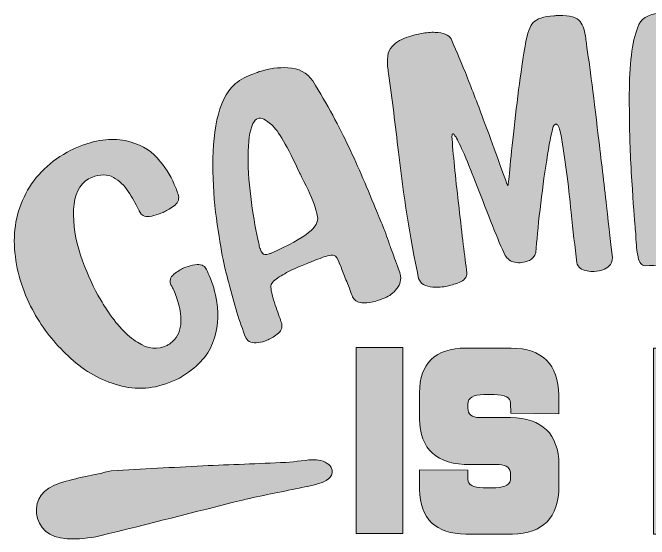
# Model space of a CAD drawing. Header units: inches. Extents: x 88 to 410, y -470 to -31.
# Drawn here: x 94.7 to 250.8, y -295.9 to -166.9 of the extents above; entities that cross this region are included whole.
import ezdxf

# ---------------------------------------------------------------- set-up
doc = ezdxf.new("R2010")
doc.units = ezdxf.units.IN
doc.header["$MEASUREMENT"] = 0
doc.layers.add('Layer 1', color=7, linetype='Continuous')

# ---------------------------------------------------------------- blocks, each defined once
blk = doc.blocks.new('block 8')
at = {"layer": 'Layer 1', "true_color": 0x0b0b0b}
h = blk.add_hatch(color=28, dxfattribs=at)
h.dxf.hatch_style = 2
edge = h.paths.add_edge_path()
edge.add_spline(control_points=[(118.87, -279.14), (114.73, -280.09), (110.38, -280.84), (106.2, -282.14), (102.08, -283.42), (100.24, -286.21), (100.56, -289.55), (100.91, -293.09), (103.57, -295.52), (108.02, -295.75), (110.69, -295.89), (113.47, -295.66), (116.07, -295.04), (127.75, -292.23), (139.37, -289.16), (151.05, -286.3), (155.64, -285.17), (160.31, -284.34), (164.94, -283.35), (166.76, -282.96), (168.61, -282.64), (170.37, -282.06), (172.12, -281.49), (173.6, -280.13), (172.8, -278.3), (172.37, -277.31), (170.48, -276.48), (169.22, -276.43), (166.7, -276.33), (164.17, -276.93), (161.64, -277.05), (154.88, -277.39), (148.12, -277.58), (141.36, -277.91), (133.93, -278.27), (126.5, -278.72), (118.87, -279.14)], knot_values=[0, 0, 0, 0, 1, 1, 1, 2, 2, 2, 3, 3, 3, 4, 4, 4, 5, 5, 5, 6, 6, 6, 7, 7, 7, 8, 8, 8, 9, 9, 9, 10, 10, 10, 11, 11, 11, 12, 12, 12, 12], degree=3, periodic=1)
at = {"layer": 'Layer 1', "lineweight": 0}
blk.add_open_spline([(118.87, -279.14), (114.73, -280.09), (110.38, -280.84), (106.2, -282.14), (102.08, -283.42), (100.24, -286.21), (100.56, -289.55), (100.91, -293.09), (103.57, -295.52), (108.02, -295.75), (110.69, -295.89), (113.47, -295.66), (116.07, -295.04), (127.75, -292.23), (139.37, -289.16), (151.05, -286.3), (155.64, -285.17), (160.31, -284.34), (164.94, -283.35), (166.76, -282.96), (168.61, -282.64), (170.37, -282.06), (172.12, -281.49), (173.6, -280.13), (172.8, -278.3), (172.37, -277.31), (170.48, -276.48), (169.22, -276.43), (166.7, -276.33), (164.17, -276.93), (161.64, -277.05), (154.88, -277.39), (148.12, -277.58), (141.36, -277.91), (133.93, -278.27), (126.5, -278.72), (118.87, -279.14)], degree=3, knots=[0, 0, 0, 0, 1, 1, 1, 2, 2, 2, 3, 3, 3, 4, 4, 4, 5, 5, 5, 6, 6, 6, 7, 7, 7, 8, 8, 8, 9, 9, 9, 10, 10, 10, 11, 11, 11, 12, 12, 12, 12], dxfattribs=at)
blk = doc.blocks.new('block 7')
at = {"layer": 'Layer 1'}
blk.add_blockref('block 8', (0, 0), dxfattribs=at)
blk = doc.blocks.new('block 6')
at = {"layer": 'Layer 1'}
blk.add_blockref('block 7', (0, 0), dxfattribs=at)
blk = doc.blocks.new('block 17')
at = {"layer": 'Layer 1', "true_color": 0x0b0b0b}
h = blk.add_hatch(color=28, dxfattribs=at)
h.dxf.hatch_style = 2
edge = h.paths.add_edge_path()
edge.add_spline(control_points=[(125.19, -214.45), (124.54, -213.08), (123.7, -211.63), (122.68, -210.18), (121.66, -208.73), (120.37, -207.66), (118.86, -206.97), (117.32, -206.33), (115.44, -206.56), (113.29, -207.6), (111.02, -208.97), (109.78, -211.47), (109.63, -215.12), (109.48, -218.77), (110.1, -222.47), (111.36, -226.25), (112.63, -230.04), (114.06, -233.29), (115.61, -236.07), (116.28, -237.26), (116.98, -238.43), (117.7, -239.54), (120.16, -243.28), (122.7, -246), (125.29, -247.64), (127.91, -249.32), (130.28, -249.55), (132.54, -248.39), (132.81, -248.25), (133.08, -248.11), (133.33, -247.94), (134.89, -246.71), (135.72, -245.18), (135.89, -243.32), (136.02, -241.49), (135.89, -239.79), (135.38, -238.22), (134.9, -236.68), (134.45, -235.43), (134.01, -234.52), (133.88, -234.24), (133.73, -233.93), (133.57, -233.7), (133.09, -232.59), (133.32, -231.71), (134.24, -230.97), (135.12, -230.26), (135.94, -229.76), (136.64, -229.43), (137.31, -229.13), (138.04, -228.88), (138.83, -228.74), (140.39, -228.43), (141.41, -228.63), (141.92, -229.34), (142.28, -229.94), (142.6, -230.57), (142.89, -231.24), (143.73, -233.17), (144.34, -235.36), (144.74, -237.81), (145.31, -241.17), (144.95, -244.51), (143.73, -247.82), (142.51, -251.12), (139.79, -253.91), (135.57, -256.4), (131.07, -258.69), (126.69, -259.42), (122.29, -258.52), (117.9, -257.63), (113.89, -255.72), (110.27, -252.71), (106.7, -249.72), (103.65, -246.32), (101.25, -242.54), (100.84, -241.89), (100.4, -241.2), (100.02, -240.52), (97.4, -235.84), (95.75, -230.89), (95.25, -225.67), (94.71, -220.49), (95.58, -215.64), (97.91, -211.22), (100.2, -206.77), (103.95, -203.16), (108.98, -200.6), (109.45, -200.36), (109.91, -200.12), (110.4, -199.92), (114.9, -198.05), (118.91, -197.51), (122.29, -198.23), (125.67, -198.95), (128.28, -200.35), (130.11, -202.44), (132.01, -204.53), (133.36, -206.7), (134.33, -208.95), (134.72, -209.84), (135.05, -210.76), (135.36, -211.72), (135.54, -212.75), (135.17, -213.58), (134.16, -214.28), (133.16, -214.98), (132.29, -215.49), (131.59, -215.81), (130.89, -216.13), (130.11, -216.4), (129.35, -216.58), (127.79, -217), (126.72, -216.87), (126.19, -216.21), (125.9, -215.7), (125.57, -215.13), (125.19, -214.45)], knot_values=[0, 0, 0, 0, 1, 1, 1, 2, 2, 2, 3, 3, 3, 4, 4, 4, 5, 5, 5, 6, 6, 6, 7, 7, 7, 8, 8, 8, 9, 9, 9, 10, 10, 10, 11, 11, 11, 12, 12, 12, 13, 13, 13, 14, 14, 14, 15, 15, 15, 16, 16, 16, 17, 17, 17, 18, 18, 18, 19, 19, 19, 20, 20, 20, 21, 21, 21, 22, 22, 22, 23, 23, 23, 24, 24, 24, 25, 25, 25, 26, 26, 26, 27, 27, 27, 28, 28, 28, 29, 29, 29, 30, 30, 30, 31, 31, 31, 32, 32, 32, 33, 33, 33, 34, 34, 34, 35, 35, 35, 36, 36, 36, 37, 37, 37, 38, 38, 38, 39, 39, 39, 39], degree=3, periodic=1)
at = {"layer": 'Layer 1', "lineweight": 0}
blk.add_open_spline([(125.19, -214.45), (124.54, -213.08), (123.7, -211.63), (122.68, -210.18), (121.66, -208.73), (120.37, -207.66), (118.86, -206.97), (117.32, -206.33), (115.44, -206.56), (113.29, -207.6), (111.02, -208.97), (109.78, -211.47), (109.63, -215.12), (109.48, -218.77), (110.1, -222.47), (111.36, -226.25), (112.63, -230.04), (114.06, -233.29), (115.61, -236.07), (116.28, -237.26), (116.98, -238.43), (117.7, -239.54), (120.16, -243.28), (122.7, -246), (125.29, -247.64), (127.91, -249.32), (130.28, -249.55), (132.54, -248.39), (132.81, -248.25), (133.08, -248.11), (133.33, -247.94), (134.89, -246.71), (135.72, -245.18), (135.89, -243.32), (136.02, -241.49), (135.89, -239.79), (135.38, -238.22), (134.9, -236.68), (134.45, -235.43), (134.01, -234.52), (133.88, -234.24), (133.73, -233.93), (133.57, -233.7), (133.09, -232.59), (133.32, -231.71), (134.24, -230.97), (135.12, -230.26), (135.94, -229.76), (136.64, -229.43), (137.31, -229.13), (138.04, -228.88), (138.83, -228.74), (140.39, -228.43), (141.41, -228.63), (141.92, -229.34), (142.28, -229.94), (142.6, -230.57), (142.89, -231.24), (143.73, -233.17), (144.34, -235.36), (144.74, -237.81), (145.31, -241.17), (144.95, -244.51), (143.73, -247.82), (142.51, -251.12), (139.79, -253.91), (135.57, -256.4), (131.07, -258.69), (126.69, -259.42), (122.29, -258.52), (117.9, -257.63), (113.89, -255.72), (110.27, -252.71), (106.7, -249.72), (103.65, -246.32), (101.25, -242.54), (100.84, -241.89), (100.4, -241.2), (100.02, -240.52), (97.4, -235.84), (95.75, -230.89), (95.25, -225.67), (94.71, -220.49), (95.58, -215.64), (97.91, -211.22), (100.2, -206.77), (103.95, -203.16), (108.98, -200.6), (109.45, -200.36), (109.91, -200.12), (110.4, -199.92), (114.9, -198.05), (118.91, -197.51), (122.29, -198.23), (125.67, -198.95), (128.28, -200.35), (130.11, -202.44), (132.01, -204.53), (133.36, -206.7), (134.33, -208.95), (134.72, -209.84), (135.05, -210.76), (135.36, -211.72), (135.54, -212.75), (135.17, -213.58), (134.16, -214.28), (133.16, -214.98), (132.29, -215.49), (131.59, -215.81), (130.89, -216.13), (130.11, -216.4), (129.35, -216.58), (127.79, -217), (126.72, -216.87), (126.19, -216.21), (125.9, -215.7), (125.57, -215.13), (125.19, -214.45)], degree=3, knots=[0, 0, 0, 0, 1, 1, 1, 2, 2, 2, 3, 3, 3, 4, 4, 4, 5, 5, 5, 6, 6, 6, 7, 7, 7, 8, 8, 8, 9, 9, 9, 10, 10, 10, 11, 11, 11, 12, 12, 12, 13, 13, 13, 14, 14, 14, 15, 15, 15, 16, 16, 16, 17, 17, 17, 18, 18, 18, 19, 19, 19, 20, 20, 20, 21, 21, 21, 22, 22, 22, 23, 23, 23, 24, 24, 24, 25, 25, 25, 26, 26, 26, 27, 27, 27, 28, 28, 28, 29, 29, 29, 30, 30, 30, 31, 31, 31, 32, 32, 32, 33, 33, 33, 34, 34, 34, 35, 35, 35, 36, 36, 36, 37, 37, 37, 38, 38, 38, 39, 39, 39, 39], dxfattribs=at)
blk = doc.blocks.new('block 18')
at = {"layer": 'Layer 1', "true_color": 0x0b0b0b}
h = blk.add_hatch(color=28, dxfattribs=at)
h.dxf.hatch_style = 2
edge = h.paths.add_edge_path()
edge.add_spline(control_points=[(145.07, -220.21), (144.45, -216.35), (144.02, -212.13), (143.82, -207.53), (143.64, -202.97), (143.83, -198.65), (144.52, -194.58), (145.16, -190.56), (146.48, -187.4), (148.37, -185.18), (149.61, -183.89), (151.03, -182.92), (152.52, -182.35), (154.05, -181.73), (154.97, -181.39), (155.36, -181.27), (157.62, -180.55), (159.91, -180.26), (162.18, -180.36), (164.84, -180.51), (166.89, -181.6), (168.28, -183.6), (171.88, -189.46), (174.8, -194.84), (177.1, -199.74), (179.41, -204.64), (181.74, -210.06), (184.13, -215.99), (184.2, -216.14), (184.26, -216.28), (184.33, -216.42), (185.07, -218.12), (185.58, -219.44), (185.93, -220.31), (186.23, -221.2), (186.53, -222.05), (186.82, -222.86), (187.04, -223.56), (187.39, -224.47), (187.8, -225.61), (188.21, -226.76), (188.79, -228.41), (189.6, -230.5), (189.63, -230.62), (189.66, -230.75), (189.69, -230.88), (190.03, -232.27), (189.76, -233.46), (188.9, -234.47), (187.99, -235.58), (187.04, -236.34), (186, -236.73), (185.01, -237.16), (184.27, -237.4), (183.75, -237.54), (182.76, -237.81), (181.79, -237.96), (180.84, -237.95), (179.47, -237.94), (178.57, -237.52), (178.16, -236.71), (178.04, -236.46), (177.87, -236.02), (177.64, -235.4), (177.41, -234.78), (177.11, -234.06), (176.78, -233.22), (176.29, -232.03), (175.86, -230.9), (175.44, -229.77), (174.98, -228.69), (174.66, -227.93), (174.49, -227.5), (174.11, -226.68), (173.66, -226.25), (173.17, -226.27), (172.67, -226.26), (172.07, -226.41), (171.45, -226.6), (170.91, -226.77), (170.25, -226.97), (169.53, -227.29), (168.92, -227.52), (168.27, -227.77), (167.54, -228.05), (166.72, -228.36), (165.64, -228.81), (164.32, -229.38), (162.96, -229.97), (161.67, -230.64), (160.49, -231.35), (159.28, -232.08), (158.48, -232.79), (158.04, -233.46), (157.92, -234.25), (158.15, -235.49), (158.68, -237.24), (159.21, -238.99), (159.75, -240.54), (160.25, -241.84), (160.41, -242.4), (160.56, -242.8), (160.66, -243.06), (160.88, -244.1), (160.51, -244.99), (159.57, -245.64), (158.6, -246.35), (157.78, -246.85), (157.05, -247.14), (156.4, -247.4), (155.68, -247.61), (154.96, -247.7), (153.45, -247.94), (152.43, -247.58), (151.86, -246.55), (150.32, -242.6), (148.92, -238.09), (147.69, -233.09), (147.31, -231.6), (146.94, -230.24), (146.61, -228.99), (146.18, -227.02), (145.66, -224.12), (145.07, -220.21)], knot_values=[0, 0, 0, 0, 1, 1, 1, 2, 2, 2, 3, 3, 3, 4, 4, 4, 5, 5, 5, 6, 6, 6, 7, 7, 7, 8, 8, 8, 9, 9, 9, 10, 10, 10, 11, 11, 11, 12, 12, 12, 13, 13, 13, 14, 14, 14, 15, 15, 15, 16, 16, 16, 17, 17, 17, 18, 18, 18, 19, 19, 19, 20, 20, 20, 21, 21, 21, 22, 22, 22, 23, 23, 23, 24, 24, 24, 25, 25, 25, 26, 26, 26, 27, 27, 27, 28, 28, 28, 29, 29, 29, 30, 30, 30, 31, 31, 31, 32, 32, 32, 33, 33, 33, 34, 34, 34, 35, 35, 35, 36, 36, 36, 37, 37, 37, 38, 38, 38, 39, 39, 39, 40, 40, 40, 41, 41, 41, 41], degree=3, periodic=1)
edge = h.paths.add_edge_path()
edge.add_spline(control_points=[(158.24, -194.38), (156.73, -193.07), (155.61, -192.54), (154.85, -192.79), (154.38, -192.95), (153.95, -193.38), (153.6, -194.07), (152.78, -195.83), (152.4, -198.51), (152.43, -202.09), (152.42, -205.71), (152.72, -209.49), (153.25, -213.39), (153.79, -217.33), (154.4, -220.67), (155.04, -223.42), (155.08, -223.53), (155.12, -223.64), (155.12, -223.76), (155.18, -224.19), (155.3, -224.52), (155.43, -224.85), (155.56, -225.21), (155.73, -225.52), (155.92, -225.78), (156.22, -226.21), (156.76, -226.26), (157.55, -225.97), (157.66, -225.93), (157.78, -225.89), (157.89, -225.85), (162.41, -223.83), (165.55, -222.16), (167.25, -220.75), (168.96, -219.35), (169.69, -218.07), (169.43, -216.89), (169.16, -215.72), (168.98, -214.96), (168.85, -214.55), (168.27, -212.66), (167.17, -210.15), (165.53, -207.08), (165.41, -206.83), (165.27, -206.55), (165.13, -206.26), (162.04, -199.65), (159.75, -195.69), (158.24, -194.38)], knot_values=[0, 0, 0, 0, 1, 1, 1, 2, 2, 2, 3, 3, 3, 4, 4, 4, 5, 5, 5, 6, 6, 6, 7, 7, 7, 8, 8, 8, 9, 9, 9, 10, 10, 10, 11, 11, 11, 12, 12, 12, 13, 13, 13, 14, 14, 14, 15, 15, 15, 16, 16, 16, 16], degree=3, periodic=1)
at = {"layer": 'Layer 1', "lineweight": 0}
for points, knots in [([(145.07, -220.21), (144.45, -216.35), (144.02, -212.13), (143.82, -207.53), (143.64, -202.97), (143.83, -198.65), (144.52, -194.58), (145.16, -190.56), (146.48, -187.4), (148.37, -185.18), (149.61, -183.89), (151.03, -182.92), (152.52, -182.35), (154.05, -181.73), (154.97, -181.39), (155.36, -181.27), (157.62, -180.55), (159.91, -180.26), (162.18, -180.36), (164.84, -180.51), (166.89, -181.6), (168.28, -183.6), (171.88, -189.46), (174.8, -194.84), (177.1, -199.74), (179.41, -204.64), (181.74, -210.06), (184.13, -215.99), (184.2, -216.14), (184.26, -216.28), (184.33, -216.42), (185.07, -218.12), (185.58, -219.44), (185.93, -220.31), (186.23, -221.2), (186.53, -222.05), (186.82, -222.86), (187.04, -223.56), (187.39, -224.47), (187.8, -225.61), (188.21, -226.76), (188.79, -228.41), (189.6, -230.5), (189.63, -230.62), (189.66, -230.75), (189.69, -230.88), (190.03, -232.27), (189.76, -233.46), (188.9, -234.47), (187.99, -235.58), (187.04, -236.34), (186, -236.73), (185.01, -237.16), (184.27, -237.4), (183.75, -237.54), (182.76, -237.81), (181.79, -237.96), (180.84, -237.95), (179.47, -237.94), (178.57, -237.52), (178.16, -236.71), (178.04, -236.46), (177.87, -236.02), (177.64, -235.4), (177.41, -234.78), (177.11, -234.06), (176.78, -233.22), (176.29, -232.03), (175.86, -230.9), (175.44, -229.77), (174.98, -228.69), (174.66, -227.93), (174.49, -227.5), (174.11, -226.68), (173.66, -226.25), (173.17, -226.27), (172.67, -226.26), (172.07, -226.41), (171.45, -226.6), (170.91, -226.77), (170.25, -226.97), (169.53, -227.29), (168.92, -227.52), (168.27, -227.77), (167.54, -228.05), (166.72, -228.36), (165.64, -228.81), (164.32, -229.38), (162.96, -229.97), (161.67, -230.64), (160.49, -231.35), (159.28, -232.08), (158.48, -232.79), (158.04, -233.46), (157.92, -234.25), (158.15, -235.49), (158.68, -237.24), (159.21, -238.99), (159.75, -240.54), (160.25, -241.84), (160.41, -242.4), (160.56, -242.8), (160.66, -243.06), (160.88, -244.1), (160.51, -244.99), (159.57, -245.64), (158.6, -246.35), (157.78, -246.85), (157.05, -247.14), (156.4, -247.4), (155.68, -247.61), (154.96, -247.7), (153.45, -247.94), (152.43, -247.58), (151.86, -246.55), (150.32, -242.6), (148.92, -238.09), (147.69, -233.09), (147.31, -231.6), (146.94, -230.24), (146.61, -228.99), (146.18, -227.02), (145.66, -224.12), (145.07, -220.21)], [0, 0, 0, 0, 1, 1, 1, 2, 2, 2, 3, 3, 3, 4, 4, 4, 5, 5, 5, 6, 6, 6, 7, 7, 7, 8, 8, 8, 9, 9, 9, 10, 10, 10, 11, 11, 11, 12, 12, 12, 13, 13, 13, 14, 14, 14, 15, 15, 15, 16, 16, 16, 17, 17, 17, 18, 18, 18, 19, 19, 19, 20, 20, 20, 21, 21, 21, 22, 22, 22, 23, 23, 23, 24, 24, 24, 25, 25, 25, 26, 26, 26, 27, 27, 27, 28, 28, 28, 29, 29, 29, 30, 30, 30, 31, 31, 31, 32, 32, 32, 33, 33, 33, 34, 34, 34, 35, 35, 35, 36, 36, 36, 37, 37, 37, 38, 38, 38, 39, 39, 39, 40, 40, 40, 41, 41, 41, 41]), ([(158.24, -194.38), (156.73, -193.07), (155.61, -192.54), (154.85, -192.79), (154.38, -192.95), (153.95, -193.38), (153.6, -194.07), (152.78, -195.83), (152.4, -198.51), (152.43, -202.09), (152.42, -205.71), (152.72, -209.49), (153.25, -213.39), (153.79, -217.33), (154.4, -220.67), (155.04, -223.42), (155.08, -223.53), (155.12, -223.64), (155.12, -223.76), (155.18, -224.19), (155.3, -224.52), (155.43, -224.85), (155.56, -225.21), (155.73, -225.52), (155.92, -225.78), (156.22, -226.21), (156.76, -226.26), (157.55, -225.97), (157.66, -225.93), (157.78, -225.89), (157.89, -225.85), (162.41, -223.83), (165.55, -222.16), (167.25, -220.75), (168.96, -219.35), (169.69, -218.07), (169.43, -216.89), (169.16, -215.72), (168.98, -214.96), (168.85, -214.55), (168.27, -212.66), (167.17, -210.15), (165.53, -207.08), (165.41, -206.83), (165.27, -206.55), (165.13, -206.26), (162.04, -199.65), (159.75, -195.69), (158.24, -194.38)], [0, 0, 0, 0, 1, 1, 1, 2, 2, 2, 3, 3, 3, 4, 4, 4, 5, 5, 5, 6, 6, 6, 7, 7, 7, 8, 8, 8, 9, 9, 9, 10, 10, 10, 11, 11, 11, 12, 12, 12, 13, 13, 13, 14, 14, 14, 15, 15, 15, 16, 16, 16, 16])]:
    blk.add_open_spline(points, degree=3, knots=knots, dxfattribs=at)
blk = doc.blocks.new('block 19')
at = {"layer": 'Layer 1', "true_color": 0x0b0b0b}
h = blk.add_hatch(color=28, dxfattribs=at)
h.dxf.hatch_style = 2
edge = h.paths.add_edge_path()
edge.add_spline(control_points=[(221.39, -227.58), (220.63, -227.86), (220.03, -228.04), (219.54, -228.1), (218.97, -228.17), (218.43, -228.15), (217.83, -228.03), (216.76, -227.81), (215.98, -227.25), (215.45, -226.38), (214.58, -224.58), (213.52, -222.13), (212.35, -219.04), (211.13, -215.95), (209.88, -212.8), (208.62, -209.49), (207.5, -206.56), (206.41, -203.93), (205.44, -201.65), (204.48, -199.4), (203.78, -197.98), (203.4, -197.41), (203.02, -196.8), (202.74, -196.53), (202.6, -196.56), (202.41, -196.59), (202.39, -197.02), (202.43, -197.84), (202.79, -202.55), (203.37, -208.17), (204.14, -214.74), (204.87, -221.35), (205.54, -226.64), (206.06, -230.61), (206.04, -231.72), (205.43, -232.5), (204.19, -232.96), (202.95, -233.43), (201.97, -233.73), (201.25, -233.87), (200.13, -234.09), (198.94, -234.18), (197.75, -234.11), (195.85, -234), (194.64, -233.28), (194.22, -231.98), (192.14, -221.97), (190.45, -211.64), (189.29, -201.03), (188.54, -194.51), (187.72, -188.09), (186.85, -181.76), (186.66, -180.61), (186.57, -179.48), (186.59, -178.36), (186.62, -177.25), (186.84, -176.33), (187.32, -175.63), (188.36, -174.39), (189.64, -173.5), (191.2, -172.97), (192.72, -172.48), (194.01, -172.13), (194.91, -171.97), (196.07, -171.77), (197.19, -171.65), (198.28, -171.71), (200.31, -171.77), (201.58, -172.32), (202.19, -173.33), (203.06, -175.28), (204.24, -178.04), (205.7, -181.56), (207.11, -185.13), (208.58, -188.92), (210.08, -192.95), (212.71, -200.01), (214.66, -205.44), (216.07, -209.3), (216.16, -209.29), (216.35, -207.93), (216.58, -205.28), (216.84, -202.55), (217.19, -199.19), (217.63, -195.19), (218.09, -190.88), (218.62, -186.76), (219.15, -182.84), (219.69, -178.92), (220.12, -176.11), (220.46, -174.4), (220.88, -171.9), (221.49, -170.2), (222.33, -169.31), (223.17, -168.38), (224.86, -167.81), (227.4, -167.63), (227.76, -167.61), (228.17, -167.62), (228.58, -167.59), (231.33, -167.53), (233.09, -168.03), (233.85, -169.05), (234.56, -170.1), (235.03, -171.48), (235.2, -173.19), (235.2, -173.26), (235.21, -173.34), (235.21, -173.42), (235.98, -178.44), (237.01, -186.29), (238.28, -196.98), (239.01, -203.02), (239.65, -208.75), (240.3, -214.21), (240.91, -219.67), (241.36, -223.86), (241.73, -226.84), (241.73, -226.87), (241.73, -226.89), (241.73, -226.92), (241.77, -228.24), (241.1, -229.15), (239.78, -229.7), (238.94, -230.04), (238.1, -230.23), (237.25, -230.27), (236.68, -230.3), (236.15, -230.25), (235.58, -230.16), (234.14, -229.89), (233.29, -229.24), (233.01, -228.13), (232.57, -224.3), (232.09, -220.21), (231.63, -215.84), (230.96, -208.83), (230.14, -202.54), (229.15, -196.96), (229, -196.15), (228.86, -195.5), (228.69, -195.08), (228.52, -194.67), (228.37, -194.44), (228.22, -194.34), (228.07, -194.23), (227.98, -194.2), (227.88, -194.21), (227.84, -194.21), (227.74, -194.22), (227.7, -194.26), (227.56, -194.31), (227.48, -194.39), (227.39, -194.52), (227.26, -194.64), (227.23, -194.76), (227.23, -194.8), (226.75, -196.47), (226.22, -199.21), (225.64, -203.04), (225.01, -206.87), (224.48, -210.9), (224.01, -215.12), (223.5, -219.35), (223.18, -222.81), (222.97, -225.61), (222.65, -226.62), (222.14, -227.3), (221.39, -227.58)], knot_values=[0, 0, 0, 0, 1, 1, 1, 2, 2, 2, 3, 3, 3, 4, 4, 4, 5, 5, 5, 6, 6, 6, 7, 7, 7, 8, 8, 8, 9, 9, 9, 10, 10, 10, 11, 11, 11, 12, 12, 12, 13, 13, 13, 14, 14, 14, 15, 15, 15, 16, 16, 16, 17, 17, 17, 18, 18, 18, 19, 19, 19, 20, 20, 20, 21, 21, 21, 22, 22, 22, 23, 23, 23, 24, 24, 24, 25, 25, 25, 26, 26, 26, 27, 27, 27, 28, 28, 28, 29, 29, 29, 30, 30, 30, 31, 31, 31, 32, 32, 32, 33, 33, 33, 34, 34, 34, 35, 35, 35, 36, 36, 36, 37, 37, 37, 38, 38, 38, 39, 39, 39, 40, 40, 40, 41, 41, 41, 42, 42, 42, 43, 43, 43, 44, 44, 44, 45, 45, 45, 46, 46, 46, 47, 47, 47, 48, 48, 48, 49, 49, 49, 50, 50, 50, 51, 51, 51, 52, 52, 52, 53, 53, 53, 54, 54, 54, 55, 55, 55, 56, 56, 56, 56], degree=3, periodic=1)
at = {"layer": 'Layer 1', "lineweight": 0}
blk.add_open_spline([(221.39, -227.58), (220.63, -227.86), (220.03, -228.04), (219.54, -228.1), (218.97, -228.17), (218.43, -228.15), (217.83, -228.03), (216.76, -227.81), (215.98, -227.25), (215.45, -226.38), (214.58, -224.58), (213.52, -222.13), (212.35, -219.04), (211.13, -215.95), (209.88, -212.8), (208.62, -209.49), (207.5, -206.56), (206.41, -203.93), (205.44, -201.65), (204.48, -199.4), (203.78, -197.98), (203.4, -197.41), (203.02, -196.8), (202.74, -196.53), (202.6, -196.56), (202.41, -196.59), (202.39, -197.02), (202.43, -197.84), (202.79, -202.55), (203.37, -208.17), (204.14, -214.74), (204.87, -221.35), (205.54, -226.64), (206.06, -230.61), (206.04, -231.72), (205.43, -232.5), (204.19, -232.96), (202.95, -233.43), (201.97, -233.73), (201.25, -233.87), (200.13, -234.09), (198.94, -234.18), (197.75, -234.11), (195.85, -234), (194.64, -233.28), (194.22, -231.98), (192.14, -221.97), (190.45, -211.64), (189.29, -201.03), (188.54, -194.51), (187.72, -188.09), (186.85, -181.76), (186.66, -180.61), (186.57, -179.48), (186.59, -178.36), (186.62, -177.25), (186.84, -176.33), (187.32, -175.63), (188.36, -174.39), (189.64, -173.5), (191.2, -172.97), (192.72, -172.48), (194.01, -172.13), (194.91, -171.97), (196.07, -171.77), (197.19, -171.65), (198.28, -171.71), (200.31, -171.77), (201.58, -172.32), (202.19, -173.33), (203.06, -175.28), (204.24, -178.04), (205.7, -181.56), (207.11, -185.13), (208.58, -188.92), (210.08, -192.95), (212.71, -200.01), (214.66, -205.44), (216.07, -209.3), (216.16, -209.29), (216.35, -207.93), (216.58, -205.28), (216.84, -202.55), (217.19, -199.19), (217.63, -195.19), (218.09, -190.88), (218.62, -186.76), (219.15, -182.84), (219.69, -178.92), (220.12, -176.11), (220.46, -174.4), (220.88, -171.9), (221.49, -170.2), (222.33, -169.31), (223.17, -168.38), (224.86, -167.81), (227.4, -167.63), (227.76, -167.61), (228.17, -167.62), (228.58, -167.59), (231.33, -167.53), (233.09, -168.03), (233.85, -169.05), (234.56, -170.1), (235.03, -171.48), (235.2, -173.19), (235.2, -173.26), (235.21, -173.34), (235.21, -173.42), (235.98, -178.44), (237.01, -186.29), (238.28, -196.98), (239.01, -203.02), (239.65, -208.75), (240.3, -214.21), (240.91, -219.67), (241.36, -223.86), (241.73, -226.84), (241.73, -226.87), (241.73, -226.89), (241.73, -226.92), (241.77, -228.24), (241.1, -229.15), (239.78, -229.7), (238.94, -230.04), (238.1, -230.23), (237.25, -230.27), (236.68, -230.3), (236.15, -230.25), (235.58, -230.16), (234.14, -229.89), (233.29, -229.24), (233.01, -228.13), (232.57, -224.3), (232.09, -220.21), (231.63, -215.84), (230.96, -208.83), (230.14, -202.54), (229.15, -196.96), (229, -196.15), (228.86, -195.5), (228.69, -195.08), (228.52, -194.67), (228.37, -194.44), (228.22, -194.34), (228.07, -194.23), (227.98, -194.2), (227.88, -194.21), (227.84, -194.21), (227.74, -194.22), (227.7, -194.26), (227.56, -194.31), (227.48, -194.39), (227.39, -194.52), (227.26, -194.64), (227.23, -194.76), (227.23, -194.8), (226.75, -196.47), (226.22, -199.21), (225.64, -203.04), (225.01, -206.87), (224.48, -210.9), (224.01, -215.12), (223.5, -219.35), (223.18, -222.81), (222.97, -225.61), (222.65, -226.62), (222.14, -227.3), (221.39, -227.58)], degree=3, knots=[0, 0, 0, 0, 1, 1, 1, 2, 2, 2, 3, 3, 3, 4, 4, 4, 5, 5, 5, 6, 6, 6, 7, 7, 7, 8, 8, 8, 9, 9, 9, 10, 10, 10, 11, 11, 11, 12, 12, 12, 13, 13, 13, 14, 14, 14, 15, 15, 15, 16, 16, 16, 17, 17, 17, 18, 18, 18, 19, 19, 19, 20, 20, 20, 21, 21, 21, 22, 22, 22, 23, 23, 23, 24, 24, 24, 25, 25, 25, 26, 26, 26, 27, 27, 27, 28, 28, 28, 29, 29, 29, 30, 30, 30, 31, 31, 31, 32, 32, 32, 33, 33, 33, 34, 34, 34, 35, 35, 35, 36, 36, 36, 37, 37, 37, 38, 38, 38, 39, 39, 39, 40, 40, 40, 41, 41, 41, 42, 42, 42, 43, 43, 43, 44, 44, 44, 45, 45, 45, 46, 46, 46, 47, 47, 47, 48, 48, 48, 49, 49, 49, 50, 50, 50, 51, 51, 51, 52, 52, 52, 53, 53, 53, 54, 54, 54, 55, 55, 55, 56, 56, 56, 56], dxfattribs=at)
blk = doc.blocks.new('block 20')
at = {"layer": 'Layer 1', "true_color": 0x0b0b0b}
h = blk.add_hatch(color=28, dxfattribs=at)
h.dxf.hatch_style = 2
edge = h.paths.add_edge_path()
edge.add_spline(control_points=[(249.8, -228.89), (248.91, -228.84), (248.34, -228.15), (248.05, -226.75), (247.76, -225.35), (247.54, -223.68), (247.49, -221.7), (247.45, -220.88), (247.36, -220.11), (247.31, -219.33), (247.14, -217.5), (246.86, -213.77), (246.51, -208.06), (246.15, -202.35), (245.96, -196.99), (245.91, -191.98), (245.89, -189.92), (245.88, -187.82), (245.9, -185.69), (245.98, -178.5), (246.72, -173.16), (248.23, -169.78), (249.13, -167.88), (251.33, -166.9), (254.85, -166.97), (254.95, -166.97), (255.05, -166.97), (255.15, -166.98), (266.41, -167.77), (274.6, -170.5), (279.51, -174.44), (284.43, -178.39), (286.64, -181.73), (286.41, -184.28), (286.17, -186.83), (286.03, -188.22), (286.01, -188.46), (285.4, -193.12), (282.88, -197.56), (278.7, -201.9), (274.3, -206.46), (268.52, -210.27), (261.47, -213.62), (261.43, -213.62), (261.43, -213.62), (261.43, -213.66), (260.85, -213.9), (260.41, -214.15), (260.18, -214.41), (259.95, -214.72), (259.8, -215.22), (259.77, -215.91), (259.77, -215.99), (259.76, -216.07), (259.76, -216.15), (259.77, -216.96), (259.8, -218.29), (259.93, -220.12), (259.94, -220.86), (259.98, -221.68), (260.02, -222.61), (260.11, -223.51), (260.11, -224.33), (260.08, -225.07), (260.05, -225.73), (259.98, -226.31), (259.87, -226.85), (259.65, -228.01), (259.06, -228.6), (258.08, -228.64), (255.32, -228.68), (252.56, -228.76), (249.8, -228.89)], knot_values=[0, 0, 0, 0, 1, 1, 1, 2, 2, 2, 3, 3, 3, 4, 4, 4, 5, 5, 5, 6, 6, 6, 7, 7, 7, 8, 8, 8, 9, 9, 9, 10, 10, 10, 11, 11, 11, 12, 12, 12, 13, 13, 13, 14, 14, 14, 15, 15, 15, 16, 16, 16, 17, 17, 17, 18, 18, 18, 19, 19, 19, 20, 20, 20, 21, 21, 21, 22, 22, 22, 23, 23, 23, 24, 24, 24, 24], degree=3, periodic=1)
edge = h.paths.add_edge_path()
edge.add_spline(control_points=[(259.58, -186.04), (259.21, -189.37), (259.01, -192.39), (258.91, -195.11), (258.88, -195.79), (258.86, -196.46), (258.83, -197.13), (258.76, -200.43), (258.77, -202.53), (258.83, -203.39), (258.89, -204.13), (259.23, -204.53), (259.9, -204.56), (260.17, -204.57), (260.48, -204.55), (260.8, -204.45), (264.66, -203.34), (267.96, -201.19), (270.8, -198.03), (273.59, -194.86), (275.24, -191.51), (275.63, -187.92), (275.8, -185.16), (275.01, -182.78), (273.27, -180.72), (271.53, -178.67), (268.81, -177.24), (265.13, -176.49), (264.74, -176.4), (264.4, -176.38), (264.05, -176.36), (263.56, -176.33), (263.16, -176.35), (262.86, -176.49), (262.3, -176.7), (261.89, -177.19), (261.51, -177.95), (260.59, -179.97), (259.94, -182.67), (259.58, -186.04)], knot_values=[0, 0, 0, 0, 1, 1, 1, 2, 2, 2, 3, 3, 3, 4, 4, 4, 5, 5, 5, 6, 6, 6, 7, 7, 7, 8, 8, 8, 9, 9, 9, 10, 10, 10, 11, 11, 11, 12, 12, 12, 13, 13, 13, 13], degree=3, periodic=1)
at = {"layer": 'Layer 1', "lineweight": 0}
for points, knots in [([(249.8, -228.89), (248.91, -228.84), (248.34, -228.15), (248.05, -226.75), (247.76, -225.35), (247.54, -223.68), (247.49, -221.7), (247.45, -220.88), (247.36, -220.11), (247.31, -219.33), (247.14, -217.5), (246.86, -213.77), (246.51, -208.06), (246.15, -202.35), (245.96, -196.99), (245.91, -191.98), (245.89, -189.92), (245.88, -187.82), (245.9, -185.69), (245.98, -178.5), (246.72, -173.16), (248.23, -169.78), (249.13, -167.88), (251.33, -166.9), (254.85, -166.97), (254.95, -166.97), (255.05, -166.97), (255.15, -166.98), (266.41, -167.77), (274.6, -170.5), (279.51, -174.44), (284.43, -178.39), (286.64, -181.73), (286.41, -184.28), (286.17, -186.83), (286.03, -188.22), (286.01, -188.46), (285.4, -193.12), (282.88, -197.56), (278.7, -201.9), (274.3, -206.46), (268.52, -210.27), (261.47, -213.62), (261.43, -213.62), (261.43, -213.62), (261.43, -213.66), (260.85, -213.9), (260.41, -214.15), (260.18, -214.41), (259.95, -214.72), (259.8, -215.22), (259.77, -215.91), (259.77, -215.99), (259.76, -216.07), (259.76, -216.15), (259.77, -216.96), (259.8, -218.29), (259.93, -220.12), (259.94, -220.86), (259.98, -221.68), (260.02, -222.61), (260.11, -223.51), (260.11, -224.33), (260.08, -225.07), (260.05, -225.73), (259.98, -226.31), (259.87, -226.85), (259.65, -228.01), (259.06, -228.6), (258.08, -228.64), (255.32, -228.68), (252.56, -228.76), (249.8, -228.89)], [0, 0, 0, 0, 1, 1, 1, 2, 2, 2, 3, 3, 3, 4, 4, 4, 5, 5, 5, 6, 6, 6, 7, 7, 7, 8, 8, 8, 9, 9, 9, 10, 10, 10, 11, 11, 11, 12, 12, 12, 13, 13, 13, 14, 14, 14, 15, 15, 15, 16, 16, 16, 17, 17, 17, 18, 18, 18, 19, 19, 19, 20, 20, 20, 21, 21, 21, 22, 22, 22, 23, 23, 23, 24, 24, 24, 24]), ([(259.58, -186.04), (259.21, -189.37), (259.01, -192.39), (258.91, -195.11), (258.88, -195.79), (258.86, -196.46), (258.83, -197.13), (258.76, -200.43), (258.77, -202.53), (258.83, -203.39), (258.89, -204.13), (259.23, -204.53), (259.9, -204.56), (260.17, -204.57), (260.48, -204.55), (260.8, -204.45), (264.66, -203.34), (267.96, -201.19), (270.8, -198.03), (273.59, -194.86), (275.24, -191.51), (275.63, -187.92), (275.8, -185.16), (275.01, -182.78), (273.27, -180.72), (271.53, -178.67), (268.81, -177.24), (265.13, -176.49), (264.74, -176.4), (264.4, -176.38), (264.05, -176.36), (263.56, -176.33), (263.16, -176.35), (262.86, -176.49), (262.3, -176.7), (261.89, -177.19), (261.51, -177.95), (260.59, -179.97), (259.94, -182.67), (259.58, -186.04)], [0, 0, 0, 0, 1, 1, 1, 2, 2, 2, 3, 3, 3, 4, 4, 4, 5, 5, 5, 6, 6, 6, 7, 7, 7, 8, 8, 8, 9, 9, 9, 10, 10, 10, 11, 11, 11, 12, 12, 12, 13, 13, 13, 13])]:
    blk.add_open_spline(points, degree=3, knots=knots, dxfattribs=at)
blk = doc.blocks.new('block 16')
at = {"layer": 'Layer 1'}
for name in ['block 20', 'block 19', 'block 18', 'block 17']:
    blk.add_blockref(name, (0, 0), dxfattribs=at)
blk = doc.blocks.new('block 24')
at = {"layer": 'Layer 1', "true_color": 0x0b0b0b}
h = blk.add_hatch(color=28, dxfattribs=at)
h.dxf.hatch_style = 2
h.paths.add_polyline_path([(190.32, -248.9), (190.32, -294.48), (178.91, -294.48), (178.91, -248.9)])
h = blk.add_hatch(color=28, dxfattribs=at)
h.dxf.hatch_style = 2
edge = h.paths.add_edge_path()
edge.add_spline(control_points=[(205.82, -249.05), (205.82, -249.05), (216.93, -249.05), (216.93, -249.05), (224.58, -249.16), (228.48, -253.01), (228.64, -260.62), (228.64, -260.62), (228.61, -265.13), (228.61, -265.13), (228.61, -265.13), (216.84, -265.01), (216.84, -265.01), (216.84, -265.01), (216.78, -262.48), (216.78, -262.48), (216.76, -261.16), (215.4, -260.47), (212.72, -260.43), (212.72, -260.43), (210.22, -260.43), (210.22, -260.43), (207.61, -260.45), (206.31, -261.24), (206.31, -262.78), (206.31, -262.78), (206.31, -263.73), (206.31, -263.73), (206.31, -265.27), (207.25, -266.06), (209.12, -266.08), (209.12, -266.08), (216.78, -266.08), (216.78, -266.08), (224.57, -266.24), (228.52, -270.09), (228.64, -277.61), (228.64, -277.61), (228.64, -282.92), (228.64, -282.92), (228.54, -290.57), (224.74, -294.47), (217.23, -294.64), (217.23, -294.64), (205.82, -294.64), (205.82, -294.64), (198.4, -294.53), (194.61, -290.89), (194.44, -283.71), (194.44, -283.71), (194.44, -278.86), (194.44, -278.86), (194.44, -278.86), (206.28, -278.95), (206.28, -278.95), (206.28, -278.95), (206.31, -281.21), (206.31, -281.21), (206.33, -282.55), (207.58, -283.24), (210.06, -283.26), (210.06, -283.26), (213.18, -283.26), (213.18, -283.26), (215.58, -283.17), (216.78, -282.39), (216.78, -280.91), (216.78, -280.91), (216.78, -279.96), (216.78, -279.96), (216.78, -278.44), (215.84, -277.65), (213.97, -277.61), (213.97, -277.61), (206.92, -277.61), (206.92, -277.61), (198.7, -277.61), (194.54, -273.87), (194.44, -266.38), (194.44, -266.38), (194.44, -259.98), (194.44, -259.98), (194.46, -252.76), (198.26, -249.11), (205.82, -249.05)], knot_values=[0, 0, 0, 0, 1, 1, 1, 2, 2, 2, 3, 3, 3, 4, 4, 4, 5, 5, 5, 6, 6, 6, 7, 7, 7, 8, 8, 8, 9, 9, 9, 10, 10, 10, 11, 11, 11, 12, 12, 12, 13, 13, 13, 14, 14, 14, 15, 15, 15, 16, 16, 16, 17, 17, 17, 18, 18, 18, 19, 19, 19, 20, 20, 20, 21, 21, 21, 22, 22, 22, 23, 23, 23, 24, 24, 24, 25, 25, 25, 26, 26, 26, 27, 27, 27, 28, 28, 28, 28], degree=3, periodic=1)
h = blk.add_hatch(color=28, dxfattribs=at)
h.dxf.hatch_style = 2
h.paths.add_polyline_path([(251.8, -249.05), (266.63, -249.05), (275.3, -272.15), (283.81, -249.05), (298.94, -249.05), (298.94, -294.64), (287.41, -294.64), (287.41, -271.23), (280.85, -290.88), (270.54, -290.88), (263.18, -271.23), (263.18, -294.64), (251.8, -294.64)])
h = blk.add_hatch(color=28, dxfattribs=at)
h.dxf.hatch_style = 2
h.paths.add_polyline_path([(299.58, -249.05), (310.66, -249.05), (316.55, -269.34), (322.37, -249.05), (333.72, -249.05), (322.22, -284.02), (322.22, -294.64), (310.81, -294.64), (310.81, -283.71)])
at = {"layer": 'Layer 1', "lineweight": 0}
for points in [[(190.32, -248.9), (190.32, -294.48), (178.91, -294.48), (178.91, -248.9), (190.32, -248.9)], [(251.8, -249.05), (266.63, -249.05), (275.3, -272.15), (283.81, -249.05), (298.94, -249.05), (298.94, -294.64), (287.41, -294.64), (287.41, -271.23), (280.85, -290.88), (270.54, -290.88), (263.18, -271.23), (263.18, -294.64), (251.8, -294.64), (251.8, -249.05)], [(299.58, -249.05), (310.66, -249.05), (316.55, -269.34), (322.37, -249.05), (333.72, -249.05), (322.22, -284.02), (322.22, -294.64), (310.81, -294.64), (310.81, -283.71), (299.58, -249.05)]]:
    blk.add_lwpolyline(points, dxfattribs=at)
blk.add_open_spline([(205.82, -249.05), (205.82, -249.05), (216.93, -249.05), (216.93, -249.05), (224.58, -249.16), (228.48, -253.01), (228.64, -260.62), (228.64, -260.62), (228.61, -265.13), (228.61, -265.13), (228.61, -265.13), (216.84, -265.01), (216.84, -265.01), (216.84, -265.01), (216.78, -262.48), (216.78, -262.48), (216.76, -261.16), (215.4, -260.47), (212.72, -260.43), (212.72, -260.43), (210.22, -260.43), (210.22, -260.43), (207.61, -260.45), (206.31, -261.24), (206.31, -262.78), (206.31, -262.78), (206.31, -263.73), (206.31, -263.73), (206.31, -265.27), (207.25, -266.06), (209.12, -266.08), (209.12, -266.08), (216.78, -266.08), (216.78, -266.08), (224.57, -266.24), (228.52, -270.09), (228.64, -277.61), (228.64, -277.61), (228.64, -282.92), (228.64, -282.92), (228.54, -290.57), (224.74, -294.47), (217.23, -294.64), (217.23, -294.64), (205.82, -294.64), (205.82, -294.64), (198.4, -294.53), (194.61, -290.89), (194.44, -283.71), (194.44, -283.71), (194.44, -278.86), (194.44, -278.86), (194.44, -278.86), (206.28, -278.95), (206.28, -278.95), (206.28, -278.95), (206.31, -281.21), (206.31, -281.21), (206.33, -282.55), (207.58, -283.24), (210.06, -283.26), (210.06, -283.26), (213.18, -283.26), (213.18, -283.26), (215.58, -283.17), (216.78, -282.39), (216.78, -280.91), (216.78, -280.91), (216.78, -279.96), (216.78, -279.96), (216.78, -278.44), (215.84, -277.65), (213.97, -277.61), (213.97, -277.61), (206.92, -277.61), (206.92, -277.61), (198.7, -277.61), (194.54, -273.87), (194.44, -266.38), (194.44, -266.38), (194.44, -259.98), (194.44, -259.98), (194.46, -252.76), (198.26, -249.11), (205.82, -249.05)], degree=3, knots=[0, 0, 0, 0, 1, 1, 1, 2, 2, 2, 3, 3, 3, 4, 4, 4, 5, 5, 5, 6, 6, 6, 7, 7, 7, 8, 8, 8, 9, 9, 9, 10, 10, 10, 11, 11, 11, 12, 12, 12, 13, 13, 13, 14, 14, 14, 15, 15, 15, 16, 16, 16, 17, 17, 17, 18, 18, 18, 19, 19, 19, 20, 20, 20, 21, 21, 21, 22, 22, 22, 23, 23, 23, 24, 24, 24, 25, 25, 25, 26, 26, 26, 27, 27, 27, 28, 28, 28, 28], dxfattribs=at)
blk = doc.blocks.new('block 2')
at = {"layer": 'Layer 1'}
for name in ['block 16', 'block 24', 'block 6']:
    blk.add_blockref(name, (0, 0), dxfattribs=at)

msp = doc.modelspace()

# ---------------------------------------------------------------- block references
at = {"layer": 'Layer 1'}
msp.add_blockref('block 2', (0, 0), dxfattribs=at)

doc.saveas('drawing.dxf')
